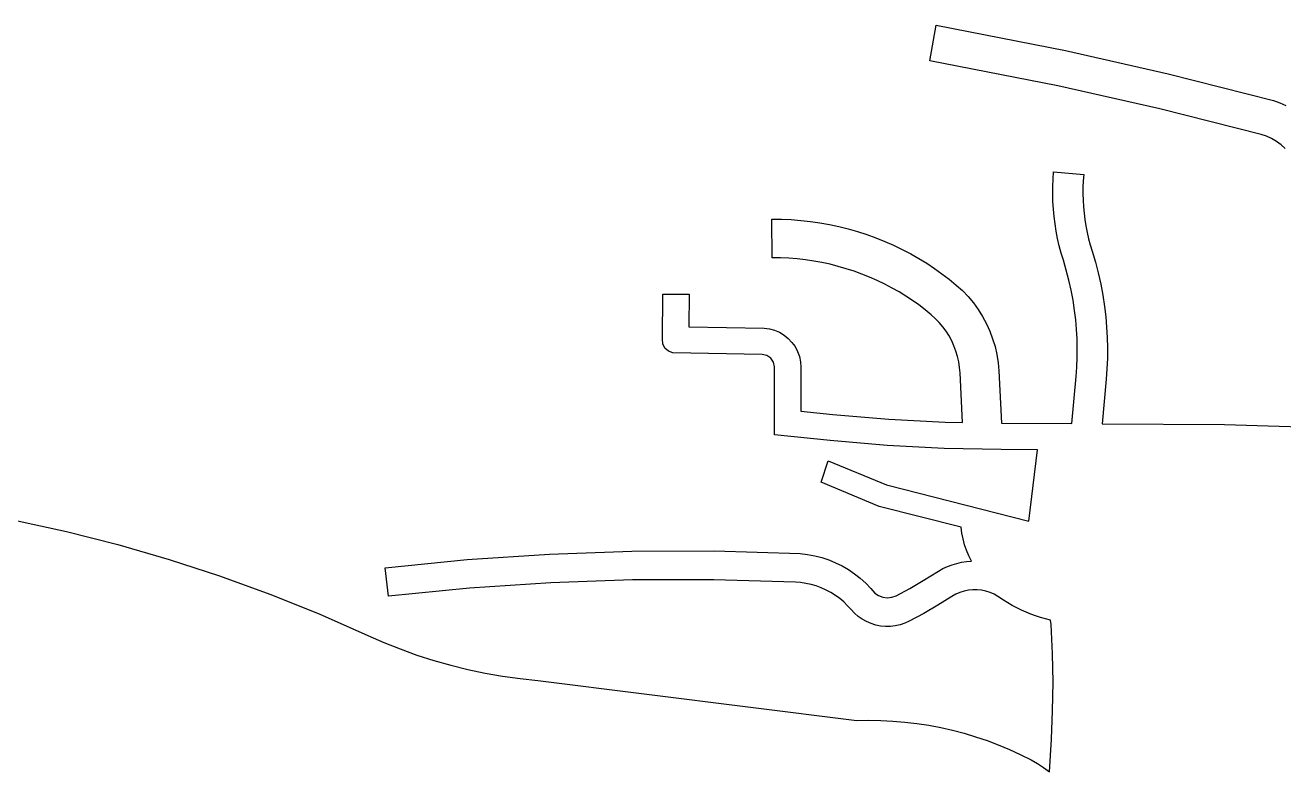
# Model space of a CAD drawing. Header units: millimetres. Extents: x 617751 to 636088, y 68402 to 77988.
# Drawn here: x 623062.1 to 623205.3, y 69618.2 to 69703.1 of the extents above; entities that cross this region are included whole.
import ezdxf

# ---------------------------------------------------------------- set-up
doc = ezdxf.new("R2010")
doc.units = ezdxf.units.MM
doc.header["$LTSCALE"] = 3
doc.header["$MEASUREMENT"] = 0
doc.layers.add('ALINHAMENTO PREDIAL', color=120, linetype='Continuous')

msp = doc.modelspace()

# ---------------------------------------------------------------- linework, layer by layer
at = {"layer": 'ALINHAMENTO PREDIAL'}
for points in [[(623205.46, 69689.09), (623204.98, 69689.51), (623204.47, 69689.89), (623203.91, 69690.2), (623203.33, 69690.46), (623202.72, 69690.66), (623191.19, 69693.57), (623179.59, 69696.19), (623165.03, 69699.06), (623165.76, 69703.11), (623180.45, 69700.21), (623192.15, 69697.57), (623204.13, 69694.52), (623204.84, 69694.26), (623205.53, 69693.95)], [(623205.46, 69689.09), (623204.98, 69689.51), (623204.47, 69689.89), (623203.91, 69690.2), (623203.33, 69690.46), (623202.72, 69690.66), (623191.19, 69693.57), (623179.59, 69696.19), (623165.03, 69699.06), (623165.76, 69703.11), (623180.45, 69700.21), (623192.15, 69697.57), (623204.13, 69694.52), (623204.84, 69694.26), (623205.53, 69693.95)], [(623205.46, 69689.09), (623204.98, 69689.51), (623204.47, 69689.89), (623203.91, 69690.2), (623203.33, 69690.46), (623202.72, 69690.66), (623191.19, 69693.57), (623179.59, 69696.19), (623165.03, 69699.06), (623165.76, 69703.11), (623180.45, 69700.21), (623192.15, 69697.57), (623204.13, 69694.52), (623204.84, 69694.26), (623205.53, 69693.95)], [(623205.46, 69689.09), (623204.98, 69689.51), (623204.47, 69689.89), (623203.91, 69690.2), (623203.33, 69690.46), (623202.72, 69690.66), (623191.19, 69693.57), (623179.59, 69696.19), (623165.03, 69699.06), (623165.76, 69703.11), (623180.45, 69700.21), (623192.15, 69697.57), (623204.13, 69694.52), (623204.84, 69694.26), (623205.53, 69693.95)], [(623205.46, 69689.09), (623204.98, 69689.51), (623204.47, 69689.89), (623203.91, 69690.2), (623203.33, 69690.46), (623202.72, 69690.66), (623191.19, 69693.57), (623179.59, 69696.19), (623165.03, 69699.06), (623165.76, 69703.11), (623180.45, 69700.21), (623192.15, 69697.57), (623204.13, 69694.52), (623204.84, 69694.26), (623205.53, 69693.95)], [(623205.46, 69689.09), (623204.98, 69689.51), (623204.47, 69689.89), (623203.91, 69690.2), (623203.33, 69690.46), (623202.72, 69690.66), (623191.19, 69693.57), (623179.59, 69696.19), (623165.03, 69699.06), (623165.76, 69703.11), (623180.45, 69700.21), (623192.15, 69697.57), (623204.13, 69694.52), (623204.84, 69694.26), (623205.53, 69693.95)], [(623205.46, 69689.09), (623204.98, 69689.51), (623204.47, 69689.89), (623203.91, 69690.2), (623203.33, 69690.46), (623202.72, 69690.66), (623191.19, 69693.57), (623179.59, 69696.19), (623165.03, 69699.06), (623165.76, 69703.11), (623180.45, 69700.21), (623192.15, 69697.57), (623204.13, 69694.52), (623204.84, 69694.26), (623205.53, 69693.95)], [(623205.46, 69689.09), (623204.98, 69689.51), (623204.47, 69689.89), (623203.91, 69690.2), (623203.33, 69690.46), (623202.72, 69690.66), (623191.19, 69693.57), (623179.59, 69696.19), (623165.03, 69699.06), (623165.76, 69703.11), (623180.45, 69700.21), (623192.15, 69697.57), (623204.13, 69694.52), (623204.84, 69694.26), (623205.53, 69693.95)], [(623060.88, 69646.79), (623066.79, 69645.5), (623072.66, 69644.01), (623078.48, 69642.32), (623084.23, 69640.45), (623089.92, 69638.38), (623095.54, 69636.12), (623101.08, 69633.68), (623102.92, 69632.87), (623104.78, 69632.13), (623106.68, 69631.44), (623108.59, 69630.83), (623110.52, 69630.28), (623112.47, 69629.8), (623114.44, 69629.38), (623116.42, 69629.04), (623118.41, 69628.76), (623120.41, 69628.56), (623156.72, 69623.99), (623158.09, 69624.02), (623159.46, 69624), (623160.83, 69623.93), (623162.2, 69623.82), (623163.56, 69623.66), (623164.91, 69623.45), (623166.26, 69623.19), (623167.59, 69622.89), (623168.92, 69622.54), (623170.23, 69622.15), (623171.53, 69621.71), (623172.81, 69621.22), (623174.08, 69620.7), (623175.32, 69620.13), (623176.55, 69619.51), (623177.27, 69619.1), (623177.97, 69618.65), (623178.63, 69618.15), (623178.85, 69621.87), (623178.99, 69625.1), (623179.04, 69628.35), (623178.99, 69631.59), (623178.84, 69634.9), (623178.74, 69635.42), (623178.17, 69635.56), (623177.61, 69635.72), (623177.06, 69635.9), (623176.51, 69636.1), (623175.97, 69636.32), (623175.44, 69636.56), (623174.92, 69636.81), (623174.41, 69637.09), (623173.9, 69637.38), (623173.41, 69637.68), (623172.78, 69638.1), (623172.35, 69638.35), (623171.89, 69638.56), (623171.41, 69638.71), (623170.92, 69638.81), (623170.42, 69638.87), (623169.91, 69638.87), (623169.41, 69638.81), (623168.92, 69638.71), (623168.44, 69638.56), (623167.98, 69638.35), (623167.54, 69638.1), (623165.95, 69637.11), (623164.33, 69636.17), (623162.68, 69635.29), (623162.17, 69635.06), (623161.64, 69634.88), (623161.1, 69634.76), (623160.54, 69634.69), (623159.98, 69634.69), (623159.42, 69634.74), (623158.87, 69634.85), (623158.34, 69635.02), (623157.83, 69635.24), (623157.34, 69635.51), (623156.88, 69635.83), (623156.46, 69636.2), (623156.07, 69636.61), (623155.67, 69637.06), (623155.23, 69637.48), (623154.77, 69637.87), (623154.28, 69638.23), (623153.76, 69638.55), (623153.23, 69638.84), (623152.68, 69639.09), (623152.11, 69639.3), (623151.52, 69639.47), (623150.93, 69639.6), (623150.33, 69639.69), (623149.73, 69639.74), (623140.46, 69640.01), (623131.19, 69639.99), (623121.92, 69639.67), (623112.67, 69639.05), (623103.45, 69638.14), (623103.07, 69641.38), (623112.4, 69642.31), (623121.76, 69642.93), (623131.13, 69643.26), (623140.5, 69643.28), (623150.29, 69642.98), (623151.12, 69642.88), (623151.93, 69642.73), (623152.74, 69642.53), (623153.53, 69642.26), (623154.3, 69641.95), (623155.05, 69641.58), (623155.76, 69641.16), (623156.45, 69640.69), (623157.11, 69640.18), (623157.73, 69639.62), (623158.3, 69639.03), (623158.78, 69638.5), (623159.2, 69638.21), (623159.68, 69638.02), (623160.19, 69637.95), (623160.7, 69638.01), (623161.18, 69638.19), (623162.74, 69639.03), (623164.27, 69639.91), (623166.01, 69641), (623166.51, 69641.27), (623167.02, 69641.51), (623167.55, 69641.71), (623168.09, 69641.87), (623168.64, 69642), (623169.2, 69642.09), (623169.77, 69642.13), (623169.47, 69642.74), (623169.2, 69643.36), (623168.98, 69644), (623168.81, 69644.65), (623168.67, 69645.31), (623168.59, 69645.98), (623159.27, 69648.35), (623152.65, 69651.1), (623153.47, 69653.54), (623160.08, 69650.79), (623176.29, 69646.67), (623177.29, 69654.79), (623173.16, 69654.81), (623166.66, 69654.95), (623160.16, 69655.29), (623153.67, 69655.84), (623147.36, 69656.51), (623147.36, 69661.39), (623147.36, 69664.25), (623147.24, 69664.78), (623146.93, 69665.23), (623146.48, 69665.53), (623145.95, 69665.64), (623135.77, 69665.84), (623135.28, 69666.02), (623134.88, 69666.37), (623134.64, 69666.84), (623134.6, 69667.37), (623134.66, 69672.51), (623137.65, 69672.51), (623137.61, 69668.79), (623146.16, 69668.63), (623146.77, 69668.56), (623147.36, 69668.4), (623147.92, 69668.16), (623148.44, 69667.85), (623148.92, 69667.47), (623149.34, 69667.02), (623149.7, 69666.53), (623149.98, 69665.99), (623150.19, 69665.41), (623150.31, 69664.81), (623150.35, 69664.2), (623150.35, 69661.39), (623150.35, 69659.2), (623153.98, 69658.82), (623160.37, 69658.28), (623166.77, 69657.94), (623168.76, 69657.9), (623168.46, 69663.54), (623168.41, 69664.17), (623168.31, 69664.79), (623168.17, 69665.41), (623167.99, 69666.02), (623167.77, 69666.61), (623167.51, 69667.19), (623167.21, 69667.75), (623166.87, 69668.28), (623166.5, 69668.79), (623166.09, 69669.28), (623165.65, 69669.74), (623165.18, 69670.16), (623164.49, 69670.73), (623163.78, 69671.28), (623163.05, 69671.8), (623162.3, 69672.29), (623161.53, 69672.76), (623160.75, 69673.2), (623159.91, 69673.64), (623159.05, 69674.05), (623158.18, 69674.44), (623157.3, 69674.79), (623156.41, 69675.11), (623155.51, 69675.4), (623154.6, 69675.66), (623153.67, 69675.9), (623152.75, 69676.1), (623151.81, 69676.26), (623150.87, 69676.4), (623149.93, 69676.51), (623148.98, 69676.58), (623148.04, 69676.62), (623147.09, 69676.63), (623147.06, 69681.04), (623148.15, 69681.03), (623149.25, 69680.98), (623150.34, 69680.9), (623151.44, 69680.78), (623152.52, 69680.62), (623153.6, 69680.42), (623154.68, 69680.19), (623155.74, 69679.93), (623156.79, 69679.62), (623157.84, 69679.29), (623158.87, 69678.91), (623159.89, 69678.51), (623160.9, 69678.06), (623161.89, 69677.59), (623162.86, 69677.08), (623163.77, 69676.56), (623164.67, 69676.02), (623165.54, 69675.44), (623166.4, 69674.83), (623167.23, 69674.19), (623168.04, 69673.53), (623168.73, 69672.9), (623169.38, 69672.23), (623169.98, 69671.51), (623170.53, 69670.76), (623171.02, 69669.97), (623171.46, 69669.14), (623171.85, 69668.29), (623172.17, 69667.42), (623172.44, 69666.53), (623172.65, 69665.62), (623172.79, 69664.69), (623172.87, 69663.76), (623173.18, 69657.81), (623181.18, 69657.77), (623181.66, 69663.13), (623181.74, 69664.21), (623181.79, 69665.28), (623181.8, 69666.36), (623181.77, 69667.43), (623181.71, 69668.51), (623181.62, 69669.58), (623181.5, 69670.65), (623181.32, 69671.81), (623181.1, 69672.96), (623180.85, 69674.1), (623180.55, 69675.23), (623180.22, 69676.36), (623179.97, 69677.17), (623179.75, 69677.99), (623179.56, 69678.82), (623179.4, 69679.66), (623179.27, 69680.5), (623179.16, 69681.34), (623179.08, 69682.19), (623179.03, 69683.04), (623179.01, 69683.89), (623179.01, 69684.74), (623179.05, 69685.59), (623179.11, 69686.43), (623182.53, 69686.13), (623182.48, 69685.39), (623182.45, 69684.66), (623182.44, 69683.92), (623182.46, 69683.18), (623182.51, 69682.45), (623182.58, 69681.71), (623182.67, 69680.98), (623182.78, 69680.26), (623182.92, 69679.53), (623183.09, 69678.81), (623183.28, 69678.1), (623183.49, 69677.4), (623183.86, 69676.16), (623184.18, 69674.91), (623184.47, 69673.65), (623184.71, 69672.38), (623184.9, 69671.11), (623185.04, 69669.93), (623185.14, 69668.75), (623185.2, 69667.57), (623185.23, 69666.38), (623185.22, 69665.19), (623185.17, 69664.01), (623185.08, 69662.83), (623184.62, 69657.75), (623198.54, 69657.68), (623212.25, 69657.25)], [(623060.88, 69646.79), (623066.79, 69645.5), (623072.66, 69644.01), (623078.48, 69642.32), (623084.23, 69640.45), (623089.92, 69638.38), (623095.54, 69636.12), (623101.08, 69633.68), (623102.92, 69632.87), (623104.78, 69632.13), (623106.68, 69631.44), (623108.59, 69630.83), (623110.52, 69630.28), (623112.47, 69629.8), (623114.44, 69629.38), (623116.42, 69629.04), (623118.41, 69628.76), (623120.41, 69628.56), (623156.72, 69623.99), (623158.09, 69624.02), (623159.46, 69624), (623160.83, 69623.93), (623162.2, 69623.82), (623163.56, 69623.66), (623164.91, 69623.45), (623166.26, 69623.19), (623167.59, 69622.89), (623168.92, 69622.54), (623170.23, 69622.15), (623171.53, 69621.71), (623172.81, 69621.22), (623174.08, 69620.7), (623175.32, 69620.13), (623176.55, 69619.51), (623177.27, 69619.1), (623177.97, 69618.65), (623178.63, 69618.15), (623178.85, 69621.87), (623178.99, 69625.1), (623179.04, 69628.35), (623178.99, 69631.59), (623178.84, 69634.9), (623178.74, 69635.42), (623178.17, 69635.56), (623177.61, 69635.72), (623177.06, 69635.9), (623176.51, 69636.1), (623175.97, 69636.32), (623175.44, 69636.56), (623174.92, 69636.81), (623174.41, 69637.09), (623173.9, 69637.38), (623173.41, 69637.68), (623172.78, 69638.1), (623172.35, 69638.35), (623171.89, 69638.56), (623171.41, 69638.71), (623170.92, 69638.81), (623170.42, 69638.87), (623169.91, 69638.87), (623169.41, 69638.81), (623168.92, 69638.71), (623168.44, 69638.56), (623167.98, 69638.35), (623167.54, 69638.1), (623165.95, 69637.11), (623164.33, 69636.17), (623162.68, 69635.29), (623162.17, 69635.06), (623161.64, 69634.88), (623161.1, 69634.76), (623160.54, 69634.69), (623159.98, 69634.69), (623159.42, 69634.74), (623158.87, 69634.85), (623158.34, 69635.02), (623157.83, 69635.24), (623157.34, 69635.51), (623156.88, 69635.83), (623156.46, 69636.2), (623156.07, 69636.61), (623155.67, 69637.06), (623155.23, 69637.48), (623154.77, 69637.87), (623154.28, 69638.23), (623153.76, 69638.55), (623153.23, 69638.84), (623152.68, 69639.09), (623152.11, 69639.3), (623151.52, 69639.47), (623150.93, 69639.6), (623150.33, 69639.69), (623149.73, 69639.74), (623140.46, 69640.01), (623131.19, 69639.99), (623121.92, 69639.67), (623112.67, 69639.05), (623103.45, 69638.14), (623103.07, 69641.38), (623112.4, 69642.31), (623121.76, 69642.93), (623131.13, 69643.26), (623140.5, 69643.28), (623150.29, 69642.98), (623151.12, 69642.88), (623151.93, 69642.73), (623152.74, 69642.53), (623153.53, 69642.26), (623154.3, 69641.95), (623155.05, 69641.58), (623155.76, 69641.16), (623156.45, 69640.69), (623157.11, 69640.18), (623157.73, 69639.62), (623158.3, 69639.03), (623158.78, 69638.5), (623159.2, 69638.21), (623159.68, 69638.02), (623160.19, 69637.95), (623160.7, 69638.01), (623161.18, 69638.19), (623162.74, 69639.03), (623164.27, 69639.91), (623166.01, 69641), (623166.51, 69641.27), (623167.02, 69641.51), (623167.55, 69641.71), (623168.09, 69641.87), (623168.64, 69642), (623169.2, 69642.09), (623169.77, 69642.13), (623169.47, 69642.74), (623169.2, 69643.36), (623168.98, 69644), (623168.81, 69644.65), (623168.67, 69645.31), (623168.59, 69645.98), (623159.27, 69648.35), (623152.65, 69651.1), (623153.47, 69653.54), (623160.08, 69650.79), (623176.29, 69646.67), (623177.29, 69654.79), (623173.16, 69654.81), (623166.66, 69654.95), (623160.16, 69655.29), (623153.67, 69655.84), (623147.36, 69656.51), (623147.36, 69661.39), (623147.36, 69664.25), (623147.24, 69664.78), (623146.93, 69665.23), (623146.48, 69665.53), (623145.95, 69665.64), (623135.77, 69665.84), (623135.28, 69666.02), (623134.88, 69666.37), (623134.64, 69666.84), (623134.6, 69667.37), (623134.66, 69672.51), (623137.65, 69672.51), (623137.61, 69668.79), (623146.16, 69668.63), (623146.77, 69668.56), (623147.36, 69668.4), (623147.92, 69668.16), (623148.44, 69667.85), (623148.92, 69667.47), (623149.34, 69667.02), (623149.7, 69666.53), (623149.98, 69665.99), (623150.19, 69665.41), (623150.31, 69664.81), (623150.35, 69664.2), (623150.35, 69661.39), (623150.35, 69659.2), (623153.98, 69658.82), (623160.37, 69658.28), (623166.77, 69657.94), (623168.76, 69657.9), (623168.46, 69663.54), (623168.41, 69664.17), (623168.31, 69664.79), (623168.17, 69665.41), (623167.99, 69666.02), (623167.77, 69666.61), (623167.51, 69667.19), (623167.21, 69667.75), (623166.87, 69668.28), (623166.5, 69668.79), (623166.09, 69669.28), (623165.65, 69669.74), (623165.18, 69670.16), (623164.49, 69670.73), (623163.78, 69671.28), (623163.05, 69671.8), (623162.3, 69672.29), (623161.53, 69672.76), (623160.75, 69673.2), (623159.91, 69673.64), (623159.05, 69674.05), (623158.18, 69674.44), (623157.3, 69674.79), (623156.41, 69675.11), (623155.51, 69675.4), (623154.6, 69675.66), (623153.67, 69675.9), (623152.75, 69676.1), (623151.81, 69676.26), (623150.87, 69676.4), (623149.93, 69676.51), (623148.98, 69676.58), (623148.04, 69676.62), (623147.09, 69676.63), (623147.06, 69681.04), (623148.15, 69681.03), (623149.25, 69680.98), (623150.34, 69680.9), (623151.44, 69680.78), (623152.52, 69680.62), (623153.6, 69680.42), (623154.68, 69680.19), (623155.74, 69679.93), (623156.79, 69679.62), (623157.84, 69679.29), (623158.87, 69678.91), (623159.89, 69678.51), (623160.9, 69678.06), (623161.89, 69677.59), (623162.86, 69677.08), (623163.77, 69676.56), (623164.67, 69676.02), (623165.54, 69675.44), (623166.4, 69674.83), (623167.23, 69674.19), (623168.04, 69673.53), (623168.73, 69672.9), (623169.38, 69672.23), (623169.98, 69671.51), (623170.53, 69670.76), (623171.02, 69669.97), (623171.46, 69669.14), (623171.85, 69668.29), (623172.17, 69667.42), (623172.44, 69666.53), (623172.65, 69665.62), (623172.79, 69664.69), (623172.87, 69663.76), (623173.18, 69657.81), (623181.18, 69657.77), (623181.66, 69663.13), (623181.74, 69664.21), (623181.79, 69665.28), (623181.8, 69666.36), (623181.77, 69667.43), (623181.71, 69668.51), (623181.62, 69669.58), (623181.5, 69670.65), (623181.32, 69671.81), (623181.1, 69672.96), (623180.85, 69674.1), (623180.55, 69675.23), (623180.22, 69676.36), (623179.97, 69677.17), (623179.75, 69677.99), (623179.56, 69678.82), (623179.4, 69679.66), (623179.27, 69680.5), (623179.16, 69681.34), (623179.08, 69682.19), (623179.03, 69683.04), (623179.01, 69683.89), (623179.01, 69684.74), (623179.05, 69685.59), (623179.11, 69686.43), (623182.53, 69686.13), (623182.48, 69685.39), (623182.45, 69684.66), (623182.44, 69683.92), (623182.46, 69683.18), (623182.51, 69682.45), (623182.58, 69681.71), (623182.67, 69680.98), (623182.78, 69680.26), (623182.92, 69679.53), (623183.09, 69678.81), (623183.28, 69678.1), (623183.49, 69677.4), (623183.86, 69676.16), (623184.18, 69674.91), (623184.47, 69673.65), (623184.71, 69672.38), (623184.9, 69671.11), (623185.04, 69669.93), (623185.14, 69668.75), (623185.2, 69667.57), (623185.23, 69666.38), (623185.22, 69665.19), (623185.17, 69664.01), (623185.08, 69662.83), (623184.62, 69657.75), (623198.54, 69657.68), (623212.25, 69657.25)], [(623060.88, 69646.79), (623066.79, 69645.5), (623072.66, 69644.01), (623078.48, 69642.32), (623084.23, 69640.45), (623089.92, 69638.38), (623095.54, 69636.12), (623101.08, 69633.68), (623102.92, 69632.87), (623104.78, 69632.13), (623106.68, 69631.44), (623108.59, 69630.83), (623110.52, 69630.28), (623112.47, 69629.8), (623114.44, 69629.38), (623116.42, 69629.04), (623118.41, 69628.76), (623120.41, 69628.56), (623156.72, 69623.99), (623158.09, 69624.02), (623159.46, 69624), (623160.83, 69623.93), (623162.2, 69623.82), (623163.56, 69623.66), (623164.91, 69623.45), (623166.26, 69623.19), (623167.59, 69622.89), (623168.92, 69622.54), (623170.23, 69622.15), (623171.53, 69621.71), (623172.81, 69621.22), (623174.08, 69620.7), (623175.32, 69620.13), (623176.55, 69619.51), (623177.27, 69619.1), (623177.97, 69618.65), (623178.63, 69618.15), (623178.85, 69621.87), (623178.99, 69625.1), (623179.04, 69628.35), (623178.99, 69631.59), (623178.84, 69634.9), (623178.74, 69635.42), (623178.17, 69635.56), (623177.61, 69635.72), (623177.06, 69635.9), (623176.51, 69636.1), (623175.97, 69636.32), (623175.44, 69636.56), (623174.92, 69636.81), (623174.41, 69637.09), (623173.9, 69637.38), (623173.41, 69637.68), (623172.78, 69638.1), (623172.35, 69638.35), (623171.89, 69638.56), (623171.41, 69638.71), (623170.92, 69638.81), (623170.42, 69638.87), (623169.91, 69638.87), (623169.41, 69638.81), (623168.92, 69638.71), (623168.44, 69638.56), (623167.98, 69638.35), (623167.54, 69638.1), (623165.95, 69637.11), (623164.33, 69636.17), (623162.68, 69635.29), (623162.17, 69635.06), (623161.64, 69634.88), (623161.1, 69634.76), (623160.54, 69634.69), (623159.98, 69634.69), (623159.42, 69634.74), (623158.87, 69634.85), (623158.34, 69635.02), (623157.83, 69635.24), (623157.34, 69635.51), (623156.88, 69635.83), (623156.46, 69636.2), (623156.07, 69636.61), (623155.67, 69637.06), (623155.23, 69637.48), (623154.77, 69637.87), (623154.28, 69638.23), (623153.76, 69638.55), (623153.23, 69638.84), (623152.68, 69639.09), (623152.11, 69639.3), (623151.52, 69639.47), (623150.93, 69639.6), (623150.33, 69639.69), (623149.73, 69639.74), (623140.46, 69640.01), (623131.19, 69639.99), (623121.92, 69639.67), (623112.67, 69639.05), (623103.45, 69638.14), (623103.07, 69641.38), (623112.4, 69642.31), (623121.76, 69642.93), (623131.13, 69643.26), (623140.5, 69643.28), (623150.29, 69642.98), (623151.12, 69642.88), (623151.93, 69642.73), (623152.74, 69642.53), (623153.53, 69642.26), (623154.3, 69641.95), (623155.05, 69641.58), (623155.76, 69641.16), (623156.45, 69640.69), (623157.11, 69640.18), (623157.73, 69639.62), (623158.3, 69639.03), (623158.78, 69638.5), (623159.2, 69638.21), (623159.68, 69638.02), (623160.19, 69637.95), (623160.7, 69638.01), (623161.18, 69638.19), (623162.74, 69639.03), (623164.27, 69639.91), (623166.01, 69641), (623166.51, 69641.27), (623167.02, 69641.51), (623167.55, 69641.71), (623168.09, 69641.87), (623168.64, 69642), (623169.2, 69642.09), (623169.77, 69642.13), (623169.47, 69642.74), (623169.2, 69643.36), (623168.98, 69644), (623168.81, 69644.65), (623168.67, 69645.31), (623168.59, 69645.98), (623159.27, 69648.35), (623152.65, 69651.1), (623153.47, 69653.54), (623160.08, 69650.79), (623176.29, 69646.67), (623177.29, 69654.79), (623173.16, 69654.81), (623166.66, 69654.95), (623160.16, 69655.29), (623153.67, 69655.84), (623147.36, 69656.51), (623147.36, 69661.39), (623147.36, 69664.25), (623147.24, 69664.78), (623146.93, 69665.23), (623146.48, 69665.53), (623145.95, 69665.64), (623135.77, 69665.84), (623135.28, 69666.02), (623134.88, 69666.37), (623134.64, 69666.84), (623134.6, 69667.37), (623134.66, 69672.51), (623137.65, 69672.51), (623137.61, 69668.79), (623146.16, 69668.63), (623146.77, 69668.56), (623147.36, 69668.4), (623147.92, 69668.16), (623148.44, 69667.85), (623148.92, 69667.47), (623149.34, 69667.02), (623149.7, 69666.53), (623149.98, 69665.99), (623150.19, 69665.41), (623150.31, 69664.81), (623150.35, 69664.2), (623150.35, 69661.39), (623150.35, 69659.2), (623153.98, 69658.82), (623160.37, 69658.28), (623166.77, 69657.94), (623168.76, 69657.9), (623168.46, 69663.54), (623168.41, 69664.17), (623168.31, 69664.79), (623168.17, 69665.41), (623167.99, 69666.02), (623167.77, 69666.61), (623167.51, 69667.19), (623167.21, 69667.75), (623166.87, 69668.28), (623166.5, 69668.79), (623166.09, 69669.28), (623165.65, 69669.74), (623165.18, 69670.16), (623164.49, 69670.73), (623163.78, 69671.28), (623163.05, 69671.8), (623162.3, 69672.29), (623161.53, 69672.76), (623160.75, 69673.2), (623159.91, 69673.64), (623159.05, 69674.05), (623158.18, 69674.44), (623157.3, 69674.79), (623156.41, 69675.11), (623155.51, 69675.4), (623154.6, 69675.66), (623153.67, 69675.9), (623152.75, 69676.1), (623151.81, 69676.26), (623150.87, 69676.4), (623149.93, 69676.51), (623148.98, 69676.58), (623148.04, 69676.62), (623147.09, 69676.63), (623147.06, 69681.04), (623148.15, 69681.03), (623149.25, 69680.98), (623150.34, 69680.9), (623151.44, 69680.78), (623152.52, 69680.62), (623153.6, 69680.42), (623154.68, 69680.19), (623155.74, 69679.93), (623156.79, 69679.62), (623157.84, 69679.29), (623158.87, 69678.91), (623159.89, 69678.51), (623160.9, 69678.06), (623161.89, 69677.59), (623162.86, 69677.08), (623163.77, 69676.56), (623164.67, 69676.02), (623165.54, 69675.44), (623166.4, 69674.83), (623167.23, 69674.19), (623168.04, 69673.53), (623168.73, 69672.9), (623169.38, 69672.23), (623169.98, 69671.51), (623170.53, 69670.76), (623171.02, 69669.97), (623171.46, 69669.14), (623171.85, 69668.29), (623172.17, 69667.42), (623172.44, 69666.53), (623172.65, 69665.62), (623172.79, 69664.69), (623172.87, 69663.76), (623173.18, 69657.81), (623181.18, 69657.77), (623181.66, 69663.13), (623181.74, 69664.21), (623181.79, 69665.28), (623181.8, 69666.36), (623181.77, 69667.43), (623181.71, 69668.51), (623181.62, 69669.58), (623181.5, 69670.65), (623181.32, 69671.81), (623181.1, 69672.96), (623180.85, 69674.1), (623180.55, 69675.23), (623180.22, 69676.36), (623179.97, 69677.17), (623179.75, 69677.99), (623179.56, 69678.82), (623179.4, 69679.66), (623179.27, 69680.5), (623179.16, 69681.34), (623179.08, 69682.19), (623179.03, 69683.04), (623179.01, 69683.89), (623179.01, 69684.74), (623179.05, 69685.59), (623179.11, 69686.43), (623182.53, 69686.13), (623182.48, 69685.39), (623182.45, 69684.66), (623182.44, 69683.92), (623182.46, 69683.18), (623182.51, 69682.45), (623182.58, 69681.71), (623182.67, 69680.98), (623182.78, 69680.26), (623182.92, 69679.53), (623183.09, 69678.81), (623183.28, 69678.1), (623183.49, 69677.4), (623183.86, 69676.16), (623184.18, 69674.91), (623184.47, 69673.65), (623184.71, 69672.38), (623184.9, 69671.11), (623185.04, 69669.93), (623185.14, 69668.75), (623185.2, 69667.57), (623185.23, 69666.38), (623185.22, 69665.19), (623185.17, 69664.01), (623185.08, 69662.83), (623184.62, 69657.75), (623198.54, 69657.68), (623212.25, 69657.25)], [(623060.88, 69646.79), (623066.79, 69645.5), (623072.66, 69644.01), (623078.48, 69642.32), (623084.23, 69640.45), (623089.92, 69638.38), (623095.54, 69636.12), (623101.08, 69633.68), (623102.92, 69632.87), (623104.78, 69632.13), (623106.68, 69631.44), (623108.59, 69630.83), (623110.52, 69630.28), (623112.47, 69629.8), (623114.44, 69629.38), (623116.42, 69629.04), (623118.41, 69628.76), (623120.41, 69628.56), (623156.72, 69623.99), (623158.09, 69624.02), (623159.46, 69624), (623160.83, 69623.93), (623162.2, 69623.82), (623163.56, 69623.66), (623164.91, 69623.45), (623166.26, 69623.19), (623167.59, 69622.89), (623168.92, 69622.54), (623170.23, 69622.15), (623171.53, 69621.71), (623172.81, 69621.22), (623174.08, 69620.7), (623175.32, 69620.13), (623176.55, 69619.51), (623177.27, 69619.1), (623177.97, 69618.65), (623178.63, 69618.15), (623178.85, 69621.87), (623178.99, 69625.1), (623179.04, 69628.35), (623178.99, 69631.59), (623178.84, 69634.9), (623178.74, 69635.42), (623178.17, 69635.56), (623177.61, 69635.72), (623177.06, 69635.9), (623176.51, 69636.1), (623175.97, 69636.32), (623175.44, 69636.56), (623174.92, 69636.81), (623174.41, 69637.09), (623173.9, 69637.38), (623173.41, 69637.68), (623172.78, 69638.1), (623172.35, 69638.35), (623171.89, 69638.56), (623171.41, 69638.71), (623170.92, 69638.81), (623170.42, 69638.87), (623169.91, 69638.87), (623169.41, 69638.81), (623168.92, 69638.71), (623168.44, 69638.56), (623167.98, 69638.35), (623167.54, 69638.1), (623165.95, 69637.11), (623164.33, 69636.17), (623162.68, 69635.29), (623162.17, 69635.06), (623161.64, 69634.88), (623161.1, 69634.76), (623160.54, 69634.69), (623159.98, 69634.69), (623159.42, 69634.74), (623158.87, 69634.85), (623158.34, 69635.02), (623157.83, 69635.24), (623157.34, 69635.51), (623156.88, 69635.83), (623156.46, 69636.2), (623156.07, 69636.61), (623155.67, 69637.06), (623155.23, 69637.48), (623154.77, 69637.87), (623154.28, 69638.23), (623153.76, 69638.55), (623153.23, 69638.84), (623152.68, 69639.09), (623152.11, 69639.3), (623151.52, 69639.47), (623150.93, 69639.6), (623150.33, 69639.69), (623149.73, 69639.74), (623140.46, 69640.01), (623131.19, 69639.99), (623121.92, 69639.67), (623112.67, 69639.05), (623103.45, 69638.14), (623103.07, 69641.38), (623112.4, 69642.31), (623121.76, 69642.93), (623131.13, 69643.26), (623140.5, 69643.28), (623150.29, 69642.98), (623151.12, 69642.88), (623151.93, 69642.73), (623152.74, 69642.53), (623153.53, 69642.26), (623154.3, 69641.95), (623155.05, 69641.58), (623155.76, 69641.16), (623156.45, 69640.69), (623157.11, 69640.18), (623157.73, 69639.62), (623158.3, 69639.03), (623158.78, 69638.5), (623159.2, 69638.21), (623159.68, 69638.02), (623160.19, 69637.95), (623160.7, 69638.01), (623161.18, 69638.19), (623162.74, 69639.03), (623164.27, 69639.91), (623166.01, 69641), (623166.51, 69641.27), (623167.02, 69641.51), (623167.55, 69641.71), (623168.09, 69641.87), (623168.64, 69642), (623169.2, 69642.09), (623169.77, 69642.13), (623169.47, 69642.74), (623169.2, 69643.36), (623168.98, 69644), (623168.81, 69644.65), (623168.67, 69645.31), (623168.59, 69645.98), (623159.27, 69648.35), (623152.65, 69651.1), (623153.47, 69653.54), (623160.08, 69650.79), (623176.29, 69646.67), (623177.29, 69654.79), (623173.16, 69654.81), (623166.66, 69654.95), (623160.16, 69655.29), (623153.67, 69655.84), (623147.36, 69656.51), (623147.36, 69661.39), (623147.36, 69664.25), (623147.24, 69664.78), (623146.93, 69665.23), (623146.48, 69665.53), (623145.95, 69665.64), (623135.77, 69665.84), (623135.28, 69666.02), (623134.88, 69666.37), (623134.64, 69666.84), (623134.6, 69667.37), (623134.66, 69672.51), (623137.65, 69672.51), (623137.61, 69668.79), (623146.16, 69668.63), (623146.77, 69668.56), (623147.36, 69668.4), (623147.92, 69668.16), (623148.44, 69667.85), (623148.92, 69667.47), (623149.34, 69667.02), (623149.7, 69666.53), (623149.98, 69665.99), (623150.19, 69665.41), (623150.31, 69664.81), (623150.35, 69664.2), (623150.35, 69661.39), (623150.35, 69659.2), (623153.98, 69658.82), (623160.37, 69658.28), (623166.77, 69657.94), (623168.76, 69657.9), (623168.46, 69663.54), (623168.41, 69664.17), (623168.31, 69664.79), (623168.17, 69665.41), (623167.99, 69666.02), (623167.77, 69666.61), (623167.51, 69667.19), (623167.21, 69667.75), (623166.87, 69668.28), (623166.5, 69668.79), (623166.09, 69669.28), (623165.65, 69669.74), (623165.18, 69670.16), (623164.49, 69670.73), (623163.78, 69671.28), (623163.05, 69671.8), (623162.3, 69672.29), (623161.53, 69672.76), (623160.75, 69673.2), (623159.91, 69673.64), (623159.05, 69674.05), (623158.18, 69674.44), (623157.3, 69674.79), (623156.41, 69675.11), (623155.51, 69675.4), (623154.6, 69675.66), (623153.67, 69675.9), (623152.75, 69676.1), (623151.81, 69676.26), (623150.87, 69676.4), (623149.93, 69676.51), (623148.98, 69676.58), (623148.04, 69676.62), (623147.09, 69676.63), (623147.06, 69681.04), (623148.15, 69681.03), (623149.25, 69680.98), (623150.34, 69680.9), (623151.44, 69680.78), (623152.52, 69680.62), (623153.6, 69680.42), (623154.68, 69680.19), (623155.74, 69679.93), (623156.79, 69679.62), (623157.84, 69679.29), (623158.87, 69678.91), (623159.89, 69678.51), (623160.9, 69678.06), (623161.89, 69677.59), (623162.86, 69677.08), (623163.77, 69676.56), (623164.67, 69676.02), (623165.54, 69675.44), (623166.4, 69674.83), (623167.23, 69674.19), (623168.04, 69673.53), (623168.73, 69672.9), (623169.38, 69672.23), (623169.98, 69671.51), (623170.53, 69670.76), (623171.02, 69669.97), (623171.46, 69669.14), (623171.85, 69668.29), (623172.17, 69667.42), (623172.44, 69666.53), (623172.65, 69665.62), (623172.79, 69664.69), (623172.87, 69663.76), (623173.18, 69657.81), (623181.18, 69657.77), (623181.66, 69663.13), (623181.74, 69664.21), (623181.79, 69665.28), (623181.8, 69666.36), (623181.77, 69667.43), (623181.71, 69668.51), (623181.62, 69669.58), (623181.5, 69670.65), (623181.32, 69671.81), (623181.1, 69672.96), (623180.85, 69674.1), (623180.55, 69675.23), (623180.22, 69676.36), (623179.97, 69677.17), (623179.75, 69677.99), (623179.56, 69678.82), (623179.4, 69679.66), (623179.27, 69680.5), (623179.16, 69681.34), (623179.08, 69682.19), (623179.03, 69683.04), (623179.01, 69683.89), (623179.01, 69684.74), (623179.05, 69685.59), (623179.11, 69686.43), (623182.53, 69686.13), (623182.48, 69685.39), (623182.45, 69684.66), (623182.44, 69683.92), (623182.46, 69683.18), (623182.51, 69682.45), (623182.58, 69681.71), (623182.67, 69680.98), (623182.78, 69680.26), (623182.92, 69679.53), (623183.09, 69678.81), (623183.28, 69678.1), (623183.49, 69677.4), (623183.86, 69676.16), (623184.18, 69674.91), (623184.47, 69673.65), (623184.71, 69672.38), (623184.9, 69671.11), (623185.04, 69669.93), (623185.14, 69668.75), (623185.2, 69667.57), (623185.23, 69666.38), (623185.22, 69665.19), (623185.17, 69664.01), (623185.08, 69662.83), (623184.62, 69657.75), (623198.54, 69657.68), (623212.25, 69657.25)], [(623060.88, 69646.79), (623066.79, 69645.5), (623072.66, 69644.01), (623078.48, 69642.32), (623084.23, 69640.45), (623089.92, 69638.38), (623095.54, 69636.12), (623101.08, 69633.68), (623102.92, 69632.87), (623104.78, 69632.13), (623106.68, 69631.44), (623108.59, 69630.83), (623110.52, 69630.28), (623112.47, 69629.8), (623114.44, 69629.38), (623116.42, 69629.04), (623118.41, 69628.76), (623120.41, 69628.56), (623156.72, 69623.99), (623158.09, 69624.02), (623159.46, 69624), (623160.83, 69623.93), (623162.2, 69623.82), (623163.56, 69623.66), (623164.91, 69623.45), (623166.26, 69623.19), (623167.59, 69622.89), (623168.92, 69622.54), (623170.23, 69622.15), (623171.53, 69621.71), (623172.81, 69621.22), (623174.08, 69620.7), (623175.32, 69620.13), (623176.55, 69619.51), (623177.27, 69619.1), (623177.97, 69618.65), (623178.63, 69618.15), (623178.85, 69621.87), (623178.99, 69625.1), (623179.04, 69628.35), (623178.99, 69631.59), (623178.84, 69634.9), (623178.74, 69635.42), (623178.17, 69635.56), (623177.61, 69635.72), (623177.06, 69635.9), (623176.51, 69636.1), (623175.97, 69636.32), (623175.44, 69636.56), (623174.92, 69636.81), (623174.41, 69637.09), (623173.9, 69637.38), (623173.41, 69637.68), (623172.78, 69638.1), (623172.35, 69638.35), (623171.89, 69638.56), (623171.41, 69638.71), (623170.92, 69638.81), (623170.42, 69638.87), (623169.91, 69638.87), (623169.41, 69638.81), (623168.92, 69638.71), (623168.44, 69638.56), (623167.98, 69638.35), (623167.54, 69638.1), (623165.95, 69637.11), (623164.33, 69636.17), (623162.68, 69635.29), (623162.17, 69635.06), (623161.64, 69634.88), (623161.1, 69634.76), (623160.54, 69634.69), (623159.98, 69634.69), (623159.42, 69634.74), (623158.87, 69634.85), (623158.34, 69635.02), (623157.83, 69635.24), (623157.34, 69635.51), (623156.88, 69635.83), (623156.46, 69636.2), (623156.07, 69636.61), (623155.67, 69637.06), (623155.23, 69637.48), (623154.77, 69637.87), (623154.28, 69638.23), (623153.76, 69638.55), (623153.23, 69638.84), (623152.68, 69639.09), (623152.11, 69639.3), (623151.52, 69639.47), (623150.93, 69639.6), (623150.33, 69639.69), (623149.73, 69639.74), (623140.46, 69640.01), (623131.19, 69639.99), (623121.92, 69639.67), (623112.67, 69639.05), (623103.45, 69638.14), (623103.07, 69641.38), (623112.4, 69642.31), (623121.76, 69642.93), (623131.13, 69643.26), (623140.5, 69643.28), (623150.29, 69642.98), (623151.12, 69642.88), (623151.93, 69642.73), (623152.74, 69642.53), (623153.53, 69642.26), (623154.3, 69641.95), (623155.05, 69641.58), (623155.76, 69641.16), (623156.45, 69640.69), (623157.11, 69640.18), (623157.73, 69639.62), (623158.3, 69639.03), (623158.78, 69638.5), (623159.2, 69638.21), (623159.68, 69638.02), (623160.19, 69637.95), (623160.7, 69638.01), (623161.18, 69638.19), (623162.74, 69639.03), (623164.27, 69639.91), (623166.01, 69641), (623166.51, 69641.27), (623167.02, 69641.51), (623167.55, 69641.71), (623168.09, 69641.87), (623168.64, 69642), (623169.2, 69642.09), (623169.77, 69642.13), (623169.47, 69642.74), (623169.2, 69643.36), (623168.98, 69644), (623168.81, 69644.65), (623168.67, 69645.31), (623168.59, 69645.98), (623159.27, 69648.35), (623152.65, 69651.1), (623153.47, 69653.54), (623160.08, 69650.79), (623176.29, 69646.67), (623177.29, 69654.79), (623173.16, 69654.81), (623166.66, 69654.95), (623160.16, 69655.29), (623153.67, 69655.84), (623147.36, 69656.51), (623147.36, 69661.39), (623147.36, 69664.25), (623147.24, 69664.78), (623146.93, 69665.23), (623146.48, 69665.53), (623145.95, 69665.64), (623135.77, 69665.84), (623135.28, 69666.02), (623134.88, 69666.37), (623134.64, 69666.84), (623134.6, 69667.37), (623134.66, 69672.51), (623137.65, 69672.51), (623137.61, 69668.79), (623146.16, 69668.63), (623146.77, 69668.56), (623147.36, 69668.4), (623147.92, 69668.16), (623148.44, 69667.85), (623148.92, 69667.47), (623149.34, 69667.02), (623149.7, 69666.53), (623149.98, 69665.99), (623150.19, 69665.41), (623150.31, 69664.81), (623150.35, 69664.2), (623150.35, 69661.39), (623150.35, 69659.2), (623153.98, 69658.82), (623160.37, 69658.28), (623166.77, 69657.94), (623168.76, 69657.9), (623168.46, 69663.54), (623168.41, 69664.17), (623168.31, 69664.79), (623168.17, 69665.41), (623167.99, 69666.02), (623167.77, 69666.61), (623167.51, 69667.19), (623167.21, 69667.75), (623166.87, 69668.28), (623166.5, 69668.79), (623166.09, 69669.28), (623165.65, 69669.74), (623165.18, 69670.16), (623164.49, 69670.73), (623163.78, 69671.28), (623163.05, 69671.8), (623162.3, 69672.29), (623161.53, 69672.76), (623160.75, 69673.2), (623159.91, 69673.64), (623159.05, 69674.05), (623158.18, 69674.44), (623157.3, 69674.79), (623156.41, 69675.11), (623155.51, 69675.4), (623154.6, 69675.66), (623153.67, 69675.9), (623152.75, 69676.1), (623151.81, 69676.26), (623150.87, 69676.4), (623149.93, 69676.51), (623148.98, 69676.58), (623148.04, 69676.62), (623147.09, 69676.63), (623147.06, 69681.04), (623148.15, 69681.03), (623149.25, 69680.98), (623150.34, 69680.9), (623151.44, 69680.78), (623152.52, 69680.62), (623153.6, 69680.42), (623154.68, 69680.19), (623155.74, 69679.93), (623156.79, 69679.62), (623157.84, 69679.29), (623158.87, 69678.91), (623159.89, 69678.51), (623160.9, 69678.06), (623161.89, 69677.59), (623162.86, 69677.08), (623163.77, 69676.56), (623164.67, 69676.02), (623165.54, 69675.44), (623166.4, 69674.83), (623167.23, 69674.19), (623168.04, 69673.53), (623168.73, 69672.9), (623169.38, 69672.23), (623169.98, 69671.51), (623170.53, 69670.76), (623171.02, 69669.97), (623171.46, 69669.14), (623171.85, 69668.29), (623172.17, 69667.42), (623172.44, 69666.53), (623172.65, 69665.62), (623172.79, 69664.69), (623172.87, 69663.76), (623173.18, 69657.81), (623181.18, 69657.77), (623181.66, 69663.13), (623181.74, 69664.21), (623181.79, 69665.28), (623181.8, 69666.36), (623181.77, 69667.43), (623181.71, 69668.51), (623181.62, 69669.58), (623181.5, 69670.65), (623181.32, 69671.81), (623181.1, 69672.96), (623180.85, 69674.1), (623180.55, 69675.23), (623180.22, 69676.36), (623179.97, 69677.17), (623179.75, 69677.99), (623179.56, 69678.82), (623179.4, 69679.66), (623179.27, 69680.5), (623179.16, 69681.34), (623179.08, 69682.19), (623179.03, 69683.04), (623179.01, 69683.89), (623179.01, 69684.74), (623179.05, 69685.59), (623179.11, 69686.43), (623182.53, 69686.13), (623182.48, 69685.39), (623182.45, 69684.66), (623182.44, 69683.92), (623182.46, 69683.18), (623182.51, 69682.45), (623182.58, 69681.71), (623182.67, 69680.98), (623182.78, 69680.26), (623182.92, 69679.53), (623183.09, 69678.81), (623183.28, 69678.1), (623183.49, 69677.4), (623183.86, 69676.16), (623184.18, 69674.91), (623184.47, 69673.65), (623184.71, 69672.38), (623184.9, 69671.11), (623185.04, 69669.93), (623185.14, 69668.75), (623185.2, 69667.57), (623185.23, 69666.38), (623185.22, 69665.19), (623185.17, 69664.01), (623185.08, 69662.83), (623184.62, 69657.75), (623198.54, 69657.68), (623212.25, 69657.25)], [(623060.88, 69646.79), (623066.79, 69645.5), (623072.66, 69644.01), (623078.48, 69642.32), (623084.23, 69640.45), (623089.92, 69638.38), (623095.54, 69636.12), (623101.08, 69633.68), (623102.92, 69632.87), (623104.78, 69632.13), (623106.68, 69631.44), (623108.59, 69630.83), (623110.52, 69630.28), (623112.47, 69629.8), (623114.44, 69629.38), (623116.42, 69629.04), (623118.41, 69628.76), (623120.41, 69628.56), (623156.72, 69623.99), (623158.09, 69624.02), (623159.46, 69624), (623160.83, 69623.93), (623162.2, 69623.82), (623163.56, 69623.66), (623164.91, 69623.45), (623166.26, 69623.19), (623167.59, 69622.89), (623168.92, 69622.54), (623170.23, 69622.15), (623171.53, 69621.71), (623172.81, 69621.22), (623174.08, 69620.7), (623175.32, 69620.13), (623176.55, 69619.51), (623177.27, 69619.1), (623177.97, 69618.65), (623178.63, 69618.15), (623178.85, 69621.87), (623178.99, 69625.1), (623179.04, 69628.35), (623178.99, 69631.59), (623178.84, 69634.9), (623178.74, 69635.42), (623178.17, 69635.56), (623177.61, 69635.72), (623177.06, 69635.9), (623176.51, 69636.1), (623175.97, 69636.32), (623175.44, 69636.56), (623174.92, 69636.81), (623174.41, 69637.09), (623173.9, 69637.38), (623173.41, 69637.68), (623172.78, 69638.1), (623172.35, 69638.35), (623171.89, 69638.56), (623171.41, 69638.71), (623170.92, 69638.81), (623170.42, 69638.87), (623169.91, 69638.87), (623169.41, 69638.81), (623168.92, 69638.71), (623168.44, 69638.56), (623167.98, 69638.35), (623167.54, 69638.1), (623165.95, 69637.11), (623164.33, 69636.17), (623162.68, 69635.29), (623162.17, 69635.06), (623161.64, 69634.88), (623161.1, 69634.76), (623160.54, 69634.69), (623159.98, 69634.69), (623159.42, 69634.74), (623158.87, 69634.85), (623158.34, 69635.02), (623157.83, 69635.24), (623157.34, 69635.51), (623156.88, 69635.83), (623156.46, 69636.2), (623156.07, 69636.61), (623155.67, 69637.06), (623155.23, 69637.48), (623154.77, 69637.87), (623154.28, 69638.23), (623153.76, 69638.55), (623153.23, 69638.84), (623152.68, 69639.09), (623152.11, 69639.3), (623151.52, 69639.47), (623150.93, 69639.6), (623150.33, 69639.69), (623149.73, 69639.74), (623140.46, 69640.01), (623131.19, 69639.99), (623121.92, 69639.67), (623112.67, 69639.05), (623103.45, 69638.14), (623103.07, 69641.38), (623112.4, 69642.31), (623121.76, 69642.93), (623131.13, 69643.26), (623140.5, 69643.28), (623150.29, 69642.98), (623151.12, 69642.88), (623151.93, 69642.73), (623152.74, 69642.53), (623153.53, 69642.26), (623154.3, 69641.95), (623155.05, 69641.58), (623155.76, 69641.16), (623156.45, 69640.69), (623157.11, 69640.18), (623157.73, 69639.62), (623158.3, 69639.03), (623158.78, 69638.5), (623159.2, 69638.21), (623159.68, 69638.02), (623160.19, 69637.95), (623160.7, 69638.01), (623161.18, 69638.19), (623162.74, 69639.03), (623164.27, 69639.91), (623166.01, 69641), (623166.51, 69641.27), (623167.02, 69641.51), (623167.55, 69641.71), (623168.09, 69641.87), (623168.64, 69642), (623169.2, 69642.09), (623169.77, 69642.13), (623169.47, 69642.74), (623169.2, 69643.36), (623168.98, 69644), (623168.81, 69644.65), (623168.67, 69645.31), (623168.59, 69645.98), (623159.27, 69648.35), (623152.65, 69651.1), (623153.47, 69653.54), (623160.08, 69650.79), (623176.29, 69646.67), (623177.29, 69654.79), (623173.16, 69654.81), (623166.66, 69654.95), (623160.16, 69655.29), (623153.67, 69655.84), (623147.36, 69656.51), (623147.36, 69661.39), (623147.36, 69664.25), (623147.24, 69664.78), (623146.93, 69665.23), (623146.48, 69665.53), (623145.95, 69665.64), (623135.77, 69665.84), (623135.28, 69666.02), (623134.88, 69666.37), (623134.64, 69666.84), (623134.6, 69667.37), (623134.66, 69672.51), (623137.65, 69672.51), (623137.61, 69668.79), (623146.16, 69668.63), (623146.77, 69668.56), (623147.36, 69668.4), (623147.92, 69668.16), (623148.44, 69667.85), (623148.92, 69667.47), (623149.34, 69667.02), (623149.7, 69666.53), (623149.98, 69665.99), (623150.19, 69665.41), (623150.31, 69664.81), (623150.35, 69664.2), (623150.35, 69661.39), (623150.35, 69659.2), (623153.98, 69658.82), (623160.37, 69658.28), (623166.77, 69657.94), (623168.76, 69657.9), (623168.46, 69663.54), (623168.41, 69664.17), (623168.31, 69664.79), (623168.17, 69665.41), (623167.99, 69666.02), (623167.77, 69666.61), (623167.51, 69667.19), (623167.21, 69667.75), (623166.87, 69668.28), (623166.5, 69668.79), (623166.09, 69669.28), (623165.65, 69669.74), (623165.18, 69670.16), (623164.49, 69670.73), (623163.78, 69671.28), (623163.05, 69671.8), (623162.3, 69672.29), (623161.53, 69672.76), (623160.75, 69673.2), (623159.91, 69673.64), (623159.05, 69674.05), (623158.18, 69674.44), (623157.3, 69674.79), (623156.41, 69675.11), (623155.51, 69675.4), (623154.6, 69675.66), (623153.67, 69675.9), (623152.75, 69676.1), (623151.81, 69676.26), (623150.87, 69676.4), (623149.93, 69676.51), (623148.98, 69676.58), (623148.04, 69676.62), (623147.09, 69676.63), (623147.06, 69681.04), (623148.15, 69681.03), (623149.25, 69680.98), (623150.34, 69680.9), (623151.44, 69680.78), (623152.52, 69680.62), (623153.6, 69680.42), (623154.68, 69680.19), (623155.74, 69679.93), (623156.79, 69679.62), (623157.84, 69679.29), (623158.87, 69678.91), (623159.89, 69678.51), (623160.9, 69678.06), (623161.89, 69677.59), (623162.86, 69677.08), (623163.77, 69676.56), (623164.67, 69676.02), (623165.54, 69675.44), (623166.4, 69674.83), (623167.23, 69674.19), (623168.04, 69673.53), (623168.73, 69672.9), (623169.38, 69672.23), (623169.98, 69671.51), (623170.53, 69670.76), (623171.02, 69669.97), (623171.46, 69669.14), (623171.85, 69668.29), (623172.17, 69667.42), (623172.44, 69666.53), (623172.65, 69665.62), (623172.79, 69664.69), (623172.87, 69663.76), (623173.18, 69657.81), (623181.18, 69657.77), (623181.66, 69663.13), (623181.74, 69664.21), (623181.79, 69665.28), (623181.8, 69666.36), (623181.77, 69667.43), (623181.71, 69668.51), (623181.62, 69669.58), (623181.5, 69670.65), (623181.32, 69671.81), (623181.1, 69672.96), (623180.85, 69674.1), (623180.55, 69675.23), (623180.22, 69676.36), (623179.97, 69677.17), (623179.75, 69677.99), (623179.56, 69678.82), (623179.4, 69679.66), (623179.27, 69680.5), (623179.16, 69681.34), (623179.08, 69682.19), (623179.03, 69683.04), (623179.01, 69683.89), (623179.01, 69684.74), (623179.05, 69685.59), (623179.11, 69686.43), (623182.53, 69686.13), (623182.48, 69685.39), (623182.45, 69684.66), (623182.44, 69683.92), (623182.46, 69683.18), (623182.51, 69682.45), (623182.58, 69681.71), (623182.67, 69680.98), (623182.78, 69680.26), (623182.92, 69679.53), (623183.09, 69678.81), (623183.28, 69678.1), (623183.49, 69677.4), (623183.86, 69676.16), (623184.18, 69674.91), (623184.47, 69673.65), (623184.71, 69672.38), (623184.9, 69671.11), (623185.04, 69669.93), (623185.14, 69668.75), (623185.2, 69667.57), (623185.23, 69666.38), (623185.22, 69665.19), (623185.17, 69664.01), (623185.08, 69662.83), (623184.62, 69657.75), (623198.54, 69657.68), (623212.25, 69657.25)], [(623060.88, 69646.79), (623066.79, 69645.5), (623072.66, 69644.01), (623078.48, 69642.32), (623084.23, 69640.45), (623089.92, 69638.38), (623095.54, 69636.12), (623101.08, 69633.68), (623102.92, 69632.87), (623104.78, 69632.13), (623106.68, 69631.44), (623108.59, 69630.83), (623110.52, 69630.28), (623112.47, 69629.8), (623114.44, 69629.38), (623116.42, 69629.04), (623118.41, 69628.76), (623120.41, 69628.56), (623156.72, 69623.99), (623158.09, 69624.02), (623159.46, 69624), (623160.83, 69623.93), (623162.2, 69623.82), (623163.56, 69623.66), (623164.91, 69623.45), (623166.26, 69623.19), (623167.59, 69622.89), (623168.92, 69622.54), (623170.23, 69622.15), (623171.53, 69621.71), (623172.81, 69621.22), (623174.08, 69620.7), (623175.32, 69620.13), (623176.55, 69619.51), (623177.27, 69619.1), (623177.97, 69618.65), (623178.63, 69618.15), (623178.85, 69621.87), (623178.99, 69625.1), (623179.04, 69628.35), (623178.99, 69631.59), (623178.84, 69634.9), (623178.74, 69635.42), (623178.17, 69635.56), (623177.61, 69635.72), (623177.06, 69635.9), (623176.51, 69636.1), (623175.97, 69636.32), (623175.44, 69636.56), (623174.92, 69636.81), (623174.41, 69637.09), (623173.9, 69637.38), (623173.41, 69637.68), (623172.78, 69638.1), (623172.35, 69638.35), (623171.89, 69638.56), (623171.41, 69638.71), (623170.92, 69638.81), (623170.42, 69638.87), (623169.91, 69638.87), (623169.41, 69638.81), (623168.92, 69638.71), (623168.44, 69638.56), (623167.98, 69638.35), (623167.54, 69638.1), (623165.95, 69637.11), (623164.33, 69636.17), (623162.68, 69635.29), (623162.17, 69635.06), (623161.64, 69634.88), (623161.1, 69634.76), (623160.54, 69634.69), (623159.98, 69634.69), (623159.42, 69634.74), (623158.87, 69634.85), (623158.34, 69635.02), (623157.83, 69635.24), (623157.34, 69635.51), (623156.88, 69635.83), (623156.46, 69636.2), (623156.07, 69636.61), (623155.67, 69637.06), (623155.23, 69637.48), (623154.77, 69637.87), (623154.28, 69638.23), (623153.76, 69638.55), (623153.23, 69638.84), (623152.68, 69639.09), (623152.11, 69639.3), (623151.52, 69639.47), (623150.93, 69639.6), (623150.33, 69639.69), (623149.73, 69639.74), (623140.46, 69640.01), (623131.19, 69639.99), (623121.92, 69639.67), (623112.67, 69639.05), (623103.45, 69638.14), (623103.07, 69641.38), (623112.4, 69642.31), (623121.76, 69642.93), (623131.13, 69643.26), (623140.5, 69643.28), (623150.29, 69642.98), (623151.12, 69642.88), (623151.93, 69642.73), (623152.74, 69642.53), (623153.53, 69642.26), (623154.3, 69641.95), (623155.05, 69641.58), (623155.76, 69641.16), (623156.45, 69640.69), (623157.11, 69640.18), (623157.73, 69639.62), (623158.3, 69639.03), (623158.78, 69638.5), (623159.2, 69638.21), (623159.68, 69638.02), (623160.19, 69637.95), (623160.7, 69638.01), (623161.18, 69638.19), (623162.74, 69639.03), (623164.27, 69639.91), (623166.01, 69641), (623166.51, 69641.27), (623167.02, 69641.51), (623167.55, 69641.71), (623168.09, 69641.87), (623168.64, 69642), (623169.2, 69642.09), (623169.77, 69642.13), (623169.47, 69642.74), (623169.2, 69643.36), (623168.98, 69644), (623168.81, 69644.65), (623168.67, 69645.31), (623168.59, 69645.98), (623159.27, 69648.35), (623152.65, 69651.1), (623153.47, 69653.54), (623160.08, 69650.79), (623176.29, 69646.67), (623177.29, 69654.79), (623173.16, 69654.81), (623166.66, 69654.95), (623160.16, 69655.29), (623153.67, 69655.84), (623147.36, 69656.51), (623147.36, 69661.39), (623147.36, 69664.25), (623147.24, 69664.78), (623146.93, 69665.23), (623146.48, 69665.53), (623145.95, 69665.64), (623135.77, 69665.84), (623135.28, 69666.02), (623134.88, 69666.37), (623134.64, 69666.84), (623134.6, 69667.37), (623134.66, 69672.51), (623137.65, 69672.51), (623137.61, 69668.79), (623146.16, 69668.63), (623146.77, 69668.56), (623147.36, 69668.4), (623147.92, 69668.16), (623148.44, 69667.85), (623148.92, 69667.47), (623149.34, 69667.02), (623149.7, 69666.53), (623149.98, 69665.99), (623150.19, 69665.41), (623150.31, 69664.81), (623150.35, 69664.2), (623150.35, 69661.39), (623150.35, 69659.2), (623153.98, 69658.82), (623160.37, 69658.28), (623166.77, 69657.94), (623168.76, 69657.9), (623168.46, 69663.54), (623168.41, 69664.17), (623168.31, 69664.79), (623168.17, 69665.41), (623167.99, 69666.02), (623167.77, 69666.61), (623167.51, 69667.19), (623167.21, 69667.75), (623166.87, 69668.28), (623166.5, 69668.79), (623166.09, 69669.28), (623165.65, 69669.74), (623165.18, 69670.16), (623164.49, 69670.73), (623163.78, 69671.28), (623163.05, 69671.8), (623162.3, 69672.29), (623161.53, 69672.76), (623160.75, 69673.2), (623159.91, 69673.64), (623159.05, 69674.05), (623158.18, 69674.44), (623157.3, 69674.79), (623156.41, 69675.11), (623155.51, 69675.4), (623154.6, 69675.66), (623153.67, 69675.9), (623152.75, 69676.1), (623151.81, 69676.26), (623150.87, 69676.4), (623149.93, 69676.51), (623148.98, 69676.58), (623148.04, 69676.62), (623147.09, 69676.63), (623147.06, 69681.04), (623148.15, 69681.03), (623149.25, 69680.98), (623150.34, 69680.9), (623151.44, 69680.78), (623152.52, 69680.62), (623153.6, 69680.42), (623154.68, 69680.19), (623155.74, 69679.93), (623156.79, 69679.62), (623157.84, 69679.29), (623158.87, 69678.91), (623159.89, 69678.51), (623160.9, 69678.06), (623161.89, 69677.59), (623162.86, 69677.08), (623163.77, 69676.56), (623164.67, 69676.02), (623165.54, 69675.44), (623166.4, 69674.83), (623167.23, 69674.19), (623168.04, 69673.53), (623168.73, 69672.9), (623169.38, 69672.23), (623169.98, 69671.51), (623170.53, 69670.76), (623171.02, 69669.97), (623171.46, 69669.14), (623171.85, 69668.29), (623172.17, 69667.42), (623172.44, 69666.53), (623172.65, 69665.62), (623172.79, 69664.69), (623172.87, 69663.76), (623173.18, 69657.81), (623181.18, 69657.77), (623181.66, 69663.13), (623181.74, 69664.21), (623181.79, 69665.28), (623181.8, 69666.36), (623181.77, 69667.43), (623181.71, 69668.51), (623181.62, 69669.58), (623181.5, 69670.65), (623181.32, 69671.81), (623181.1, 69672.96), (623180.85, 69674.1), (623180.55, 69675.23), (623180.22, 69676.36), (623179.97, 69677.17), (623179.75, 69677.99), (623179.56, 69678.82), (623179.4, 69679.66), (623179.27, 69680.5), (623179.16, 69681.34), (623179.08, 69682.19), (623179.03, 69683.04), (623179.01, 69683.89), (623179.01, 69684.74), (623179.05, 69685.59), (623179.11, 69686.43), (623182.53, 69686.13), (623182.48, 69685.39), (623182.45, 69684.66), (623182.44, 69683.92), (623182.46, 69683.18), (623182.51, 69682.45), (623182.58, 69681.71), (623182.67, 69680.98), (623182.78, 69680.26), (623182.92, 69679.53), (623183.09, 69678.81), (623183.28, 69678.1), (623183.49, 69677.4), (623183.86, 69676.16), (623184.18, 69674.91), (623184.47, 69673.65), (623184.71, 69672.38), (623184.9, 69671.11), (623185.04, 69669.93), (623185.14, 69668.75), (623185.2, 69667.57), (623185.23, 69666.38), (623185.22, 69665.19), (623185.17, 69664.01), (623185.08, 69662.83), (623184.62, 69657.75), (623198.54, 69657.68), (623212.25, 69657.25)], [(623060.88, 69646.79), (623066.79, 69645.5), (623072.66, 69644.01), (623078.48, 69642.32), (623084.23, 69640.45), (623089.92, 69638.38), (623095.54, 69636.12), (623101.08, 69633.68), (623102.92, 69632.87), (623104.78, 69632.13), (623106.68, 69631.44), (623108.59, 69630.83), (623110.52, 69630.28), (623112.47, 69629.8), (623114.44, 69629.38), (623116.42, 69629.04), (623118.41, 69628.76), (623120.41, 69628.56), (623156.72, 69623.99), (623158.09, 69624.02), (623159.46, 69624), (623160.83, 69623.93), (623162.2, 69623.82), (623163.56, 69623.66), (623164.91, 69623.45), (623166.26, 69623.19), (623167.59, 69622.89), (623168.92, 69622.54), (623170.23, 69622.15), (623171.53, 69621.71), (623172.81, 69621.22), (623174.08, 69620.7), (623175.32, 69620.13), (623176.55, 69619.51), (623177.27, 69619.1), (623177.97, 69618.65), (623178.63, 69618.15), (623178.85, 69621.87), (623178.99, 69625.1), (623179.04, 69628.35), (623178.99, 69631.59), (623178.84, 69634.9), (623178.74, 69635.42), (623178.17, 69635.56), (623177.61, 69635.72), (623177.06, 69635.9), (623176.51, 69636.1), (623175.97, 69636.32), (623175.44, 69636.56), (623174.92, 69636.81), (623174.41, 69637.09), (623173.9, 69637.38), (623173.41, 69637.68), (623172.78, 69638.1), (623172.35, 69638.35), (623171.89, 69638.56), (623171.41, 69638.71), (623170.92, 69638.81), (623170.42, 69638.87), (623169.91, 69638.87), (623169.41, 69638.81), (623168.92, 69638.71), (623168.44, 69638.56), (623167.98, 69638.35), (623167.54, 69638.1), (623165.95, 69637.11), (623164.33, 69636.17), (623162.68, 69635.29), (623162.17, 69635.06), (623161.64, 69634.88), (623161.1, 69634.76), (623160.54, 69634.69), (623159.98, 69634.69), (623159.42, 69634.74), (623158.87, 69634.85), (623158.34, 69635.02), (623157.83, 69635.24), (623157.34, 69635.51), (623156.88, 69635.83), (623156.46, 69636.2), (623156.07, 69636.61), (623155.67, 69637.06), (623155.23, 69637.48), (623154.77, 69637.87), (623154.28, 69638.23), (623153.76, 69638.55), (623153.23, 69638.84), (623152.68, 69639.09), (623152.11, 69639.3), (623151.52, 69639.47), (623150.93, 69639.6), (623150.33, 69639.69), (623149.73, 69639.74), (623140.46, 69640.01), (623131.19, 69639.99), (623121.92, 69639.67), (623112.67, 69639.05), (623103.45, 69638.14), (623103.07, 69641.38), (623112.4, 69642.31), (623121.76, 69642.93), (623131.13, 69643.26), (623140.5, 69643.28), (623150.29, 69642.98), (623151.12, 69642.88), (623151.93, 69642.73), (623152.74, 69642.53), (623153.53, 69642.26), (623154.3, 69641.95), (623155.05, 69641.58), (623155.76, 69641.16), (623156.45, 69640.69), (623157.11, 69640.18), (623157.73, 69639.62), (623158.3, 69639.03), (623158.78, 69638.5), (623159.2, 69638.21), (623159.68, 69638.02), (623160.19, 69637.95), (623160.7, 69638.01), (623161.18, 69638.19), (623162.74, 69639.03), (623164.27, 69639.91), (623166.01, 69641), (623166.51, 69641.27), (623167.02, 69641.51), (623167.55, 69641.71), (623168.09, 69641.87), (623168.64, 69642), (623169.2, 69642.09), (623169.77, 69642.13), (623169.47, 69642.74), (623169.2, 69643.36), (623168.98, 69644), (623168.81, 69644.65), (623168.67, 69645.31), (623168.59, 69645.98), (623159.27, 69648.35), (623152.65, 69651.1), (623153.47, 69653.54), (623160.08, 69650.79), (623176.29, 69646.67), (623177.29, 69654.79), (623173.16, 69654.81), (623166.66, 69654.95), (623160.16, 69655.29), (623153.67, 69655.84), (623147.36, 69656.51), (623147.36, 69661.39), (623147.36, 69664.25), (623147.24, 69664.78), (623146.93, 69665.23), (623146.48, 69665.53), (623145.95, 69665.64), (623135.77, 69665.84), (623135.28, 69666.02), (623134.88, 69666.37), (623134.64, 69666.84), (623134.6, 69667.37), (623134.66, 69672.51), (623137.65, 69672.51), (623137.61, 69668.79), (623146.16, 69668.63), (623146.77, 69668.56), (623147.36, 69668.4), (623147.92, 69668.16), (623148.44, 69667.85), (623148.92, 69667.47), (623149.34, 69667.02), (623149.7, 69666.53), (623149.98, 69665.99), (623150.19, 69665.41), (623150.31, 69664.81), (623150.35, 69664.2), (623150.35, 69661.39), (623150.35, 69659.2), (623153.98, 69658.82), (623160.37, 69658.28), (623166.77, 69657.94), (623168.76, 69657.9), (623168.46, 69663.54), (623168.41, 69664.17), (623168.31, 69664.79), (623168.17, 69665.41), (623167.99, 69666.02), (623167.77, 69666.61), (623167.51, 69667.19), (623167.21, 69667.75), (623166.87, 69668.28), (623166.5, 69668.79), (623166.09, 69669.28), (623165.65, 69669.74), (623165.18, 69670.16), (623164.49, 69670.73), (623163.78, 69671.28), (623163.05, 69671.8), (623162.3, 69672.29), (623161.53, 69672.76), (623160.75, 69673.2), (623159.91, 69673.64), (623159.05, 69674.05), (623158.18, 69674.44), (623157.3, 69674.79), (623156.41, 69675.11), (623155.51, 69675.4), (623154.6, 69675.66), (623153.67, 69675.9), (623152.75, 69676.1), (623151.81, 69676.26), (623150.87, 69676.4), (623149.93, 69676.51), (623148.98, 69676.58), (623148.04, 69676.62), (623147.09, 69676.63), (623147.06, 69681.04), (623148.15, 69681.03), (623149.25, 69680.98), (623150.34, 69680.9), (623151.44, 69680.78), (623152.52, 69680.62), (623153.6, 69680.42), (623154.68, 69680.19), (623155.74, 69679.93), (623156.79, 69679.62), (623157.84, 69679.29), (623158.87, 69678.91), (623159.89, 69678.51), (623160.9, 69678.06), (623161.89, 69677.59), (623162.86, 69677.08), (623163.77, 69676.56), (623164.67, 69676.02), (623165.54, 69675.44), (623166.4, 69674.83), (623167.23, 69674.19), (623168.04, 69673.53), (623168.73, 69672.9), (623169.38, 69672.23), (623169.98, 69671.51), (623170.53, 69670.76), (623171.02, 69669.97), (623171.46, 69669.14), (623171.85, 69668.29), (623172.17, 69667.42), (623172.44, 69666.53), (623172.65, 69665.62), (623172.79, 69664.69), (623172.87, 69663.76), (623173.18, 69657.81), (623181.18, 69657.77), (623181.66, 69663.13), (623181.74, 69664.21), (623181.79, 69665.28), (623181.8, 69666.36), (623181.77, 69667.43), (623181.71, 69668.51), (623181.62, 69669.58), (623181.5, 69670.65), (623181.32, 69671.81), (623181.1, 69672.96), (623180.85, 69674.1), (623180.55, 69675.23), (623180.22, 69676.36), (623179.97, 69677.17), (623179.75, 69677.99), (623179.56, 69678.82), (623179.4, 69679.66), (623179.27, 69680.5), (623179.16, 69681.34), (623179.08, 69682.19), (623179.03, 69683.04), (623179.01, 69683.89), (623179.01, 69684.74), (623179.05, 69685.59), (623179.11, 69686.43), (623182.53, 69686.13), (623182.48, 69685.39), (623182.45, 69684.66), (623182.44, 69683.92), (623182.46, 69683.18), (623182.51, 69682.45), (623182.58, 69681.71), (623182.67, 69680.98), (623182.78, 69680.26), (623182.92, 69679.53), (623183.09, 69678.81), (623183.28, 69678.1), (623183.49, 69677.4), (623183.86, 69676.16), (623184.18, 69674.91), (623184.47, 69673.65), (623184.71, 69672.38), (623184.9, 69671.11), (623185.04, 69669.93), (623185.14, 69668.75), (623185.2, 69667.57), (623185.23, 69666.38), (623185.22, 69665.19), (623185.17, 69664.01), (623185.08, 69662.83), (623184.62, 69657.75), (623198.54, 69657.68), (623212.25, 69657.25)]]:
    msp.add_lwpolyline(points, dxfattribs=at)

doc.saveas('drawing.dxf')
